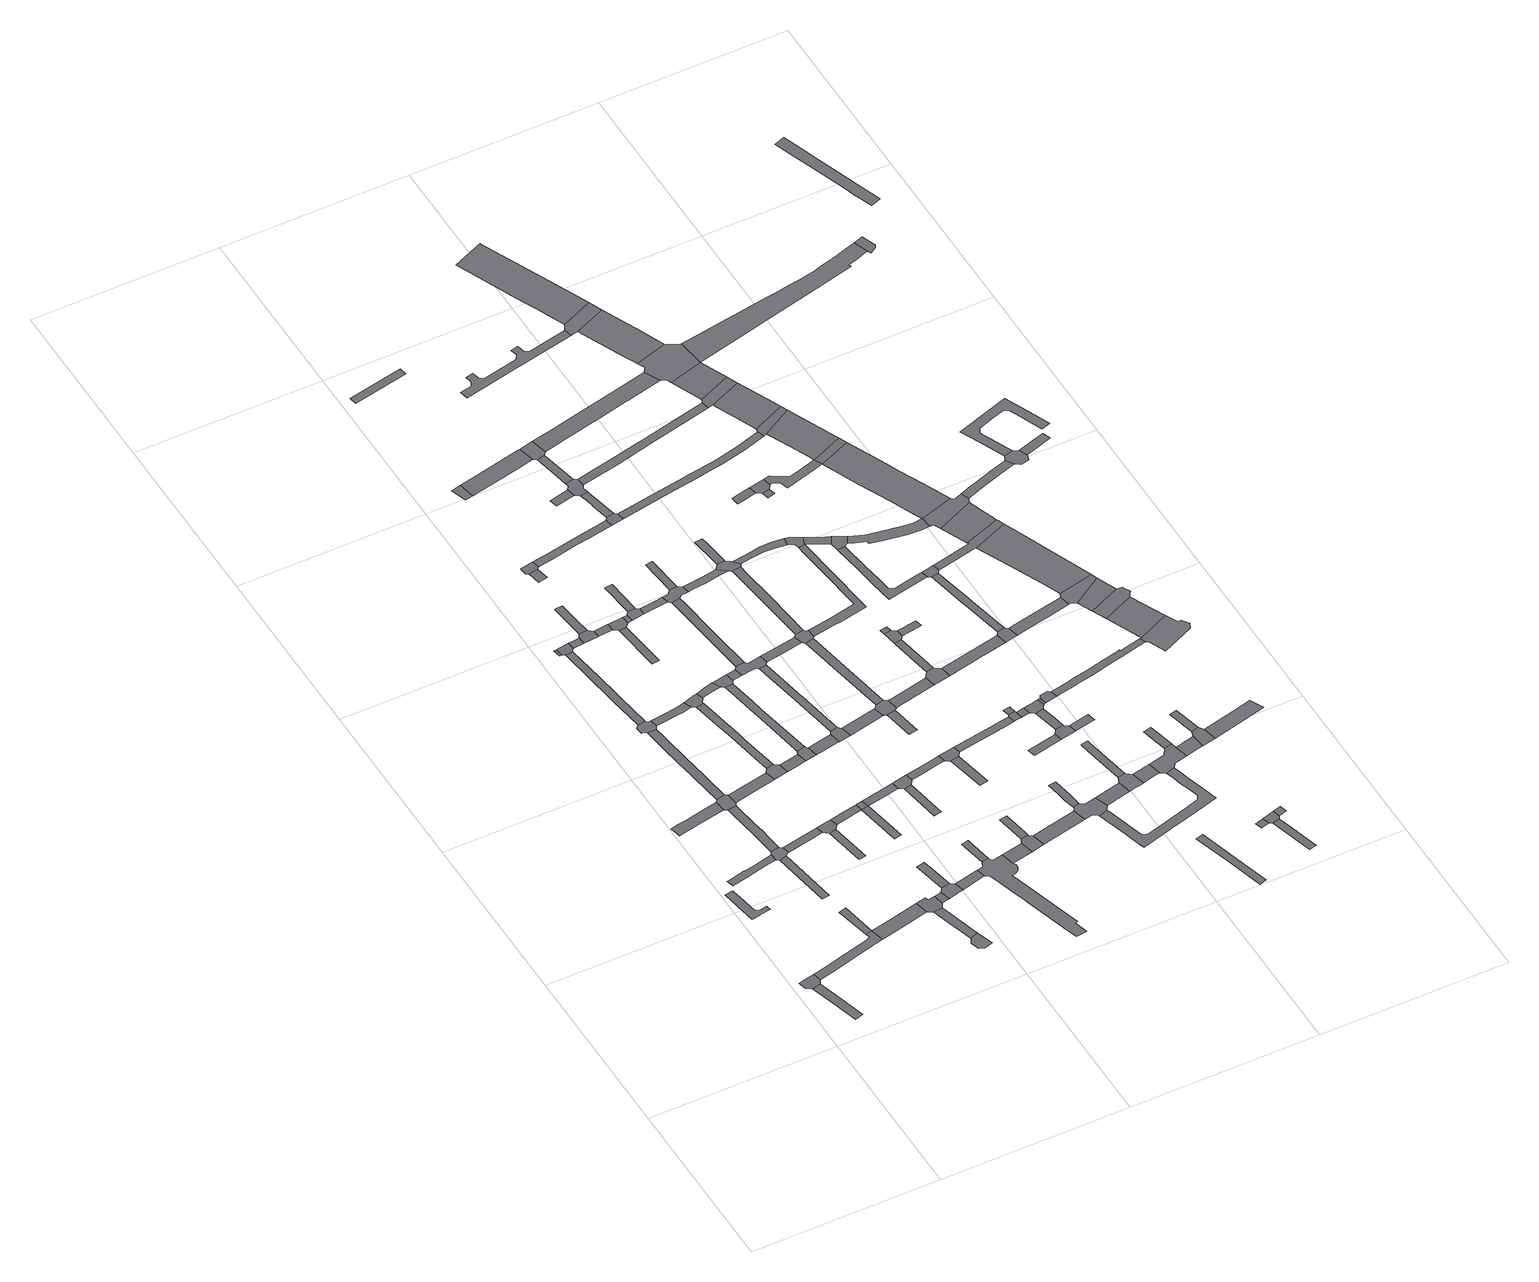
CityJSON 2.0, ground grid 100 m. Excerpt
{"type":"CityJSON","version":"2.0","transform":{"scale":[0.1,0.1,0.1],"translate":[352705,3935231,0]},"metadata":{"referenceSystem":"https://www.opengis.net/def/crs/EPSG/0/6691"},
"CityObjects":{
"road1":{"type":"Road","attributes":{"RoadStructureAttribute.sectionType":"1"},"geometry":[{"type":"MultiSurface","lod":"1","boundaries":[[[0,1,2,3,4,5]]]}]},
"road2":{"type":"Road","geometry":[{"type":"MultiSurface","lod":"1","boundaries":[[[0,5,6,7,8,9,10]]]}]},
"road3":{"type":"Road","attributes":{"RoadStructureAttribute.sectionType":"1"},"geometry":[{"type":"MultiSurface","lod":"1","boundaries":[[[11,12,13,14,15,16,17,18,19,20,21,22,23,24,25,26]]]}]},
"road4":{"type":"Road","geometry":[{"type":"MultiSurface","lod":"1","boundaries":[[[27,28,29,30,31,32,7,6,33,34,35,36,37,38,39,40]]]}]},
"road5":{"type":"Road","attributes":{"RoadStructureAttribute.sectionType":"1"},"geometry":[{"type":"MultiSurface","lod":"1","boundaries":[[[41,42,43,44,45,46,47,48,49,50,51,52,53,54,55,56,57]]]}]},
"road6":{"type":"Road","attributes":{"RoadStructureAttribute.sectionType":"1"},"geometry":[{"type":"MultiSurface","lod":"1","boundaries":[[[58,59,60,61,62,63,64,65,66,67]]]}]},
"road7":{"type":"Road","attributes":{"RoadStructureAttribute.sectionType":"1"},"geometry":[{"type":"MultiSurface","lod":"1","boundaries":[[[40,68,69,27]]]}]},
"road8":{"type":"Road","attributes":{"RoadStructureAttribute.sectionType":"1"},"geometry":[{"type":"MultiSurface","lod":"1","boundaries":[[[70,71,72,73,74,75]]]}]},
"road9":{"type":"Road","geometry":[{"type":"MultiSurface","lod":"1","boundaries":[[[76,77,78,79,80,51,50,70,75]]]}]},
"road10":{"type":"Road","attributes":{"RoadStructureAttribute.sectionType":"1"},"geometry":[{"type":"MultiSurface","lod":"1","boundaries":[[[81,82,80,79,83,84,85,86,87,88]]]}]},
"road11":{"type":"Road","geometry":[{"type":"MultiSurface","lod":"1","boundaries":[[[87,89,90,91,92,93,94,63,62,88]]]}]},
"road12":{"type":"Road","attributes":{"RoadStructureAttribute.sectionType":"1"},"geometry":[{"type":"MultiSurface","lod":"1","boundaries":[[[95,96,97,40,39,98,99,100]]]}]},
"road13":{"type":"Road","attributes":{"RoadStructureAttribute.sectionType":"1"},"geometry":[{"type":"MultiSurface","lod":"1","boundaries":[[[101,102,103,104,105,94,93,106,107,108,109,110]]]}]},
"road14":{"type":"Road","attributes":{"RoadStructureAttribute.sectionType":"1"},"geometry":[{"type":"MultiSurface","lod":"1","boundaries":[[[78,77,111,112,113,114]]]}]},
"road15":{"type":"Road","geometry":[{"type":"MultiSurface","lod":"1","boundaries":[[[115,101,110,116,117,118,119,120,121,122]]]}]},
"road16":{"type":"Road","attributes":{"RoadStructureAttribute.sectionType":"1"},"geometry":[{"type":"MultiSurface","lod":"1","boundaries":[[[123,124,125,126,120,119,127,128,129,130]]]}]},
"road17":{"type":"Road","attributes":{"RoadStructureAttribute.sectionType":"1"},"geometry":[{"type":"MultiSurface","lod":"1","boundaries":[[[131,132,133,134]]]}]},
"road18":{"type":"Road","attributes":{"RoadStructureAttribute.sectionType":"1"},"geometry":[{"type":"MultiSurface","lod":"1","boundaries":[[[135,91,90,136,137,138]]]}]},
"road19":{"type":"Road","geometry":[{"type":"MultiSurface","lod":"1","boundaries":[[[139,140,141,142,143,144,145]]]}]},
"road20":{"type":"Road","attributes":{"RoadStructureAttribute.sectionType":"1"},"geometry":[{"type":"MultiSurface","lod":"1","boundaries":[[[146,147,148,149,139,145]]]}]},
"road21":{"type":"Road","geometry":[{"type":"MultiSurface","lod":"1","boundaries":[[[148,147,150,151,152,153,95,100]]]}]},
"road22":{"type":"Road","geometry":[{"type":"MultiSurface","lod":"1","boundaries":[[[154,155,156,157,131,134,123,130]]]}]},
"road23":{"type":"Road","attributes":{"RoadStructureAttribute.sectionType":"1"},"geometry":[{"type":"MultiSurface","lod":"1","boundaries":[[[158,159,160,161]]]}]},
"road24":{"type":"Road","geometry":[{"type":"MultiSurface","lod":"1","boundaries":[[[162,114,113,161,160,163,164]]]}]},
"road25":{"type":"Road","attributes":{"RoadStructureAttribute.sectionType":"1"},"geometry":[{"type":"MultiSurface","lod":"1","boundaries":[[[165,166,167,168,117,116,169,170,171,172,173]]]}]},
"road26":{"type":"Road","attributes":{"RoadStructureAttribute.sectionType":"1"},"geometry":[{"type":"MultiSurface","lod":"1","boundaries":[[[174,175,176,156,155]]]}]},
"road27":{"type":"Road","attributes":{"RoadStructureAttribute.sectionType":"1"},"geometry":[{"type":"MultiSurface","lod":"1","boundaries":[[[177,151,150,178,179,180]]]}]},
"road28":{"type":"Road","geometry":[{"type":"MultiSurface","lod":"1","boundaries":[[[181,138,137,182,183,184]]]}]},
"road29":{"type":"Road","geometry":[{"type":"MultiSurface","lod":"1","boundaries":[[[180,179,185,186,187,188,189]]]}]},
"road30":{"type":"Road","geometry":[{"type":"MultiSurface","lod":"1","boundaries":[[[190,175,174,191,192,193]]]}]},
"road31":{"type":"Road","attributes":{"RoadStructureAttribute.sectionType":"1"},"geometry":[{"type":"MultiSurface","lod":"1","boundaries":[[[163,194,195,196,197,198,199,200,164]]]}]},
"road32":{"type":"Road","attributes":{"RoadStructureAttribute.sectionType":"1"},"geometry":[{"type":"MultiSurface","lod":"1","boundaries":[[[188,201,202,203,204,189]]]}]},
"road33":{"type":"Road","attributes":{"RoadStructureAttribute.sectionType":"1"},"geometry":[{"type":"MultiSurface","lod":"1","boundaries":[[[205,206,207,208,209,210,211,212,213,214,181,184]]]}]},
"road34":{"type":"Road","attributes":{"RoadStructureAttribute.sectionType":"1"},"geometry":[{"type":"MultiSurface","lod":"1","boundaries":[[[215,216,217,218,190,193]]]}]},
"road35":{"type":"Road","geometry":[{"type":"MultiSurface","lod":"1","boundaries":[[[219,165,173,210,209,220,221,222,223]]]}]},
"road36":{"type":"Road","attributes":{"RoadStructureAttribute.sectionType":"1"},"geometry":[{"type":"MultiSurface","lod":"1","boundaries":[[[182,224,225,226,227,183]]]}]},
"road37":{"type":"Road","attributes":{"RoadStructureAttribute.sectionType":"1"},"geometry":[{"type":"MultiSurface","lod":"1","boundaries":[[[191,228,229,230,231,232,192]]]}]},
"road38":{"type":"Road","attributes":{"RoadStructureAttribute.sectionType":"1"},"geometry":[{"type":"MultiSurface","lod":"1","boundaries":[[[233,234,235,197]]]}]},
"road39":{"type":"Road","geometry":[{"type":"MultiSurface","lod":"1","boundaries":[[[235,236,237,198,197]]]}]},
"road40":{"type":"Road","geometry":[{"type":"MultiSurface","lod":"1","boundaries":[[[238,239,187,186,240,241,242]]]}]},
"road41":{"type":"Road","geometry":[{"type":"MultiSurface","lod":"1","boundaries":[[[243,244,245,246]]]}]},
"road42":{"type":"Road","attributes":{"RoadStructureAttribute.sectionType":"1"},"geometry":[{"type":"MultiSurface","lod":"1","boundaries":[[[247,248,249,250]]]}]},
"road43":{"type":"Road","geometry":[{"type":"MultiSurface","lod":"1","boundaries":[[[251,252,253,254,255,243,246]]]}]},
"road44":{"type":"Road","attributes":{"RoadStructureAttribute.sectionType":"1"},"geometry":[{"type":"MultiSurface","lod":"1","boundaries":[[[222,256,257,258,259,260,261,223]]]}]},
"road45":{"type":"Road","geometry":[{"type":"MultiSurface","lod":"1","boundaries":[[[262,232,231,247,250,263,264]]]}]},
"road46":{"type":"Road","geometry":[{"type":"MultiSurface","lod":"1","boundaries":[[[265,266,267,226,225,268,269]]]}]},
"road47":{"type":"Road","attributes":{"RoadStructureAttribute.sectionType":"1"},"geometry":[{"type":"MultiSurface","lod":"1","boundaries":[[[270,271,272,273,267,266,274,275,276,277,278]]]}]},
"road48":{"type":"Road","attributes":{"RoadStructureAttribute.sectionType":"1"},"geometry":[{"type":"MultiSurface","lod":"1","boundaries":[[[264,263,279,280]]]}]},
"road49":{"type":"Road","attributes":{"RoadStructureAttribute.sectionType":"1"},"geometry":[{"type":"MultiSurface","lod":"1","boundaries":[[[281,282,283,284,285,286,236,235]]]}]},
"road50":{"type":"Road","attributes":{"RoadStructureAttribute.sectionType":"1"},"geometry":[{"type":"MultiSurface","lod":"1","boundaries":[[[241,287,288,289,290,291,292,293,294,295,296,297,298,299,300,301,302,303,304,305,306,307,308,309,310,311,312,313,314,315,316,317,318,319,320,321,322,323,324,325,326,327,328,329,330,331,332,333,334,335,336,337,338,339,340,341,342,343,344,345,346,347,348,349,350,351,352,353,354,355,356,357,358,359,360,361,362,363,242]]]}]},
"road51":{"type":"Road","geometry":[{"type":"MultiSurface","lod":"1","boundaries":[[[258,278,277,364,365,366,259]]]}]},
"road52":{"type":"Road","geometry":[{"type":"MultiSurface","lod":"1","boundaries":[[[361,367,368,369,370,362]]]}]},
"road53":{"type":"Road","geometry":[{"type":"MultiSurface","lod":"1","boundaries":[[[279,371,372,373,374,280]]]}]},
"road54":{"type":"Road","geometry":[{"type":"MultiSurface","lod":"1","boundaries":[[[375,376,377,378]]]}]},
"road55":{"type":"Road","attributes":{"RoadStructureAttribute.sectionType":"1"},"geometry":[{"type":"MultiSurface","lod":"1","boundaries":[[[379,380,381,382,383,265,269]]]}]},
"road56":{"type":"Road","attributes":{"RoadStructureAttribute.sectionType":"1"},"geometry":[{"type":"MultiSurface","lod":"1","boundaries":[[[373,384,385,374]]]}]},
"road57":{"type":"Road","attributes":{"RoadStructureAttribute.sectionType":"1"},"geometry":[{"type":"MultiSurface","lod":"1","boundaries":[[[365,364,386,387]]]}]},
"road58":{"type":"Road","attributes":{"RoadStructureAttribute.sectionType":"1"},"geometry":[{"type":"MultiSurface","lod":"1","boundaries":[[[388,389,390,391]]]}]},
"road59":{"type":"Road","geometry":[{"type":"MultiSurface","lod":"1","boundaries":[[[392,393,394,395,284,283,388,391]]]}]},
"road60":{"type":"Road","attributes":{"RoadStructureAttribute.sectionType":"1"},"geometry":[{"type":"MultiSurface","lod":"1","boundaries":[[[396,372,371,397,398]]]}]},
"road61":{"type":"Road","geometry":[{"type":"MultiSurface","lod":"1","boundaries":[[[399,400,401,382,381,402]]]}]},
"road62":{"type":"Road","attributes":{"RoadStructureAttribute.sectionType":"1"},"geometry":[{"type":"MultiSurface","lod":"1","boundaries":[[[403,404,405,406,407,408,409,410,411,412,413,414,252,251]]]}]},
"road63":{"type":"Road","attributes":{"RoadStructureAttribute.sectionType":"1"},"geometry":[{"type":"MultiSurface","lod":"1","boundaries":[[[357,356,415,416]]]}]},
"road64":{"type":"Road","geometry":[{"type":"MultiSurface","lod":"1","boundaries":[[[386,417,418,419,420,421,422,423,424,425,426,387]]]}]},
"road65":{"type":"Road","attributes":{"RoadStructureAttribute.sectionType":"1"},"geometry":[{"type":"MultiSurface","lod":"1","boundaries":[[[427,428,429,419,418,430,431,432,401,400]]]}]},
"road66":{"type":"Road","attributes":{"RoadStructureAttribute.sectionType":"1"},"geometry":[{"type":"MultiSurface","lod":"1","boundaries":[[[424,433,434,435,436,437,438,439,425]]]}]},
"road67":{"type":"Road","attributes":{"RoadStructureAttribute.sectionType":"1"},"geometry":[{"type":"MultiSurface","lod":"1","boundaries":[[[377,440,441,442,443,444,445,446,447,448,378]]]}]},
"road68":{"type":"Road","geometry":[{"type":"MultiSurface","lod":"1","boundaries":[[[397,437,436,449,450,451,452,453,454,398]]]}]},
"road69":{"type":"Road","geometry":[{"type":"MultiSurface","lod":"1","boundaries":[[[455,456,457,458,416,415]]]}]},
"road70":{"type":"Road","attributes":{"RoadStructureAttribute.sectionType":"1"},"geometry":[{"type":"MultiSurface","lod":"1","boundaries":[[[459,460,461,462,463,394,393,464,465,466,467]]]}]},
"road71":{"type":"Road","attributes":{"RoadStructureAttribute.sectionType":"1"},"geometry":[{"type":"MultiSurface","lod":"1","boundaries":[[[468,469,470,471]]]}]},
"road72":{"type":"Road","attributes":{"RoadStructureAttribute.sectionType":"1"},"geometry":[{"type":"MultiSurface","lod":"1","boundaries":[[[472,473,474,475,458,457]]]}]},
"road73":{"type":"Road","attributes":{"RoadStructureAttribute.sectionType":"1"},"geometry":[{"type":"MultiSurface","lod":"1","boundaries":[[[476,477,478,399,402]]]}]},
"road74":{"type":"Road","attributes":{"RoadStructureAttribute.sectionType":"1"},"geometry":[{"type":"MultiSurface","lod":"1","boundaries":[[[452,479,480,453]]]}]},
"road75":{"type":"Road","attributes":{"RoadStructureAttribute.sectionType":"1"},"geometry":[{"type":"MultiSurface","lod":"1","boundaries":[[[481,482,483,484,485,486]]]}]},
"road76":{"type":"Road","attributes":{"RoadStructureAttribute.sectionType":"1"},"geometry":[{"type":"MultiSurface","lod":"1","boundaries":[[[487,488,489,490,421,420]]]}]},
"road77":{"type":"Road","attributes":{"RoadStructureAttribute.sectionType":"1"},"geometry":[{"type":"MultiSurface","lod":"1","boundaries":[[[491,492,493,494]]]}]},
"road78":{"type":"Road","attributes":{"RoadStructureAttribute.sectionType":"1"},"geometry":[{"type":"MultiSurface","lod":"1","boundaries":[[[495,496,497,498]]]}]},
"road79":{"type":"Road","geometry":[{"type":"MultiSurface","lod":"1","boundaries":[[[466,494,493,499,500,501,467]]]}]},
"road80":{"type":"Road","geometry":[{"type":"MultiSurface","lod":"1","boundaries":[[[502,503,478,477,504,498,497,505,506,507]]]}]},
"road81":{"type":"Road","geometry":[{"type":"MultiSurface","lod":"1","boundaries":[[[508,509,409,408,510,511]]]}]},
"road82":{"type":"Road","attributes":{"RoadStructureAttribute.sectionType":"1"},"geometry":[{"type":"MultiSurface","lod":"1","boundaries":[[[512,513,514,456,455,515,516]]]}]},
"road83":{"type":"Road","attributes":{"RoadStructureAttribute.sectionType":"1"},"geometry":[{"type":"MultiSurface","lod":"1","boundaries":[[[517,518,519,509,508,520,521,522,523]]]}]},
"road84":{"type":"Road","attributes":{"RoadStructureAttribute.sectionType":"1"},"geometry":[{"type":"MultiSurface","lod":"1","boundaries":[[[524,525,451,450,526,527,528,529]]]}]},
"road85":{"type":"Road","geometry":[{"type":"MultiSurface","lod":"1","boundaries":[[[530,531,532,533,481,486,523,522,534,535]]]}]},
"road86":{"type":"Road","attributes":{"RoadStructureAttribute.sectionType":"1"},"geometry":[{"type":"MultiSurface","lod":"1","boundaries":[[[536,537,538,539,540,541,542,502,507]]]}]},
"road87":{"type":"Road","attributes":{"RoadStructureAttribute.sectionType":"1"},"geometry":[{"type":"MultiSurface","lod":"1","boundaries":[[[543,544,532,531,545,546]]]}]},
"road88":{"type":"Road","geometry":[{"type":"MultiSurface","lod":"1","boundaries":[[[547,548,549,445,444,543,546]]]}]},
"road89":{"type":"Road","geometry":[{"type":"MultiSurface","lod":"1","boundaries":[[[550,551,552,553,554,489,488,539,538]]]}]},
"road90":{"type":"Road","attributes":{"RoadStructureAttribute.sectionType":"1"},"geometry":[{"type":"MultiSurface","lod":"1","boundaries":[[[555,556,557,554,553,558,559,560,561,562]]]}]},
"road91":{"type":"Road","geometry":[{"type":"MultiSurface","lod":"1","boundaries":[[[563,564,565,566,567,524,529,562,561,568,569]]]}]},
"road92":{"type":"Road","attributes":{"RoadStructureAttribute.sectionType":"1"},"geometry":[{"type":"MultiSurface","lod":"1","boundaries":[[[570,571,572,573,574,506,505]]]}]},
"road93":{"type":"Road","attributes":{"RoadStructureAttribute.sectionType":"1"},"geometry":[{"type":"MultiSurface","lod":"1","boundaries":[[[575,576,577,578,565,564]]]}]},
"road94":{"type":"Road","attributes":{"RoadStructureAttribute.sectionType":"1"},"geometry":[{"type":"MultiSurface","lod":"1","boundaries":[[[579,580,581,582,583,584,585]]]}]},
"road95":{"type":"Road","geometry":[{"type":"MultiSurface","lod":"1","boundaries":[[[515,586,587,588,589,590,591,592,585,584,593,516]]]}]},
"road96":{"type":"Road","attributes":{"RoadStructureAttribute.sectionType":"1"},"geometry":[{"type":"MultiSurface","lod":"1","boundaries":[[[594,595,596,597,598,500,499,599,600,601,602,603,604]]]}]},
"road97":{"type":"Road","geometry":[{"type":"MultiSurface","lod":"1","boundaries":[[[572,571,605,606,607,608]]]}]},
"road98":{"type":"Road","attributes":{"RoadStructureAttribute.sectionType":"1"},"geometry":[{"type":"MultiSurface","lod":"1","boundaries":[[[609,610,611,612,613,569,568,614,615,616,617]]]}]},
"road99":{"type":"Road","attributes":{"RoadStructureAttribute.sectionType":"1"},"geometry":[{"type":"MultiSurface","lod":"1","boundaries":[[[618,619,620,621,591,590]]]}]},
"road100":{"type":"Road","attributes":{"RoadStructureAttribute.sectionType":"1"},"geometry":[{"type":"MultiSurface","lod":"1","boundaries":[[[622,623,608,607,624,625,626,627]]]}]},
"road101":{"type":"Road","attributes":{"RoadStructureAttribute.sectionType":"1"},"geometry":[{"type":"MultiSurface","lod":"1","boundaries":[[[628,629,630,631]]]}]},
"road102":{"type":"Road","attributes":{"RoadStructureAttribute.sectionType":"1"},"geometry":[{"type":"MultiSurface","lod":"1","boundaries":[[[632,633,634,635]]]}]},
"road103":{"type":"Road","geometry":[{"type":"MultiSurface","lod":"1","boundaries":[[[626,636,637,638,632,635,627]]]}]},
"road104":{"type":"Road","attributes":{"RoadStructureAttribute.sectionType":"1"},"geometry":[{"type":"MultiSurface","lod":"1","boundaries":[[[639,640,641,642,643,644,645,646,551,550,647,648,649,650,651,639,652,653,654,655,656]]]}]},
"road105":{"type":"Road","geometry":[{"type":"MultiSurface","lod":"1","boundaries":[[[657,658,594,604,659,660,661,662]]]}]},
"road106":{"type":"Road","geometry":[{"type":"MultiSurface","lod":"1","boundaries":[[[663,664,658,657]]]}]},
"road107":{"type":"Road","geometry":[{"type":"MultiSurface","lod":"1","boundaries":[[[665,666,667,668,669,670,671,672,673,674,675,676,677,678,679,680,681,682,683,684,685]]]}]},
"road108":{"type":"Road","attributes":{"RoadStructureAttribute.sectionType":"1"},"geometry":[{"type":"MultiSurface","lod":"1","boundaries":[[[686,687,688,689,690,691]]]}]},
"road109":{"type":"Road","attributes":{"RoadStructureAttribute.sectionType":"1"},"geometry":[{"type":"MultiSurface","lod":"1","boundaries":[[[692,693,694,695,696,697,698,699,700,701,702,703,704,705,706,589,588,707,708,709,710,711,712,713,714,715,716,717,718,719,720,721]]]}]},
"road110":{"type":"Road","attributes":{"RoadStructureAttribute.sectionType":"1"},"geometry":[{"type":"MultiSurface","lod":"1","boundaries":[[[661,722,723,724,662]]]}]},
"road111":{"type":"Road","attributes":{"RoadStructureAttribute.sectionType":"1"},"geometry":[{"type":"MultiSurface","lod":"1","boundaries":[[[725,726,727,728,729,730,731,548,547,732,733,734,735,736,737,738]]]}]},
"road112":{"type":"Road","attributes":{"RoadStructureAttribute.sectionType":"1"},"geometry":[{"type":"MultiSurface","lod":"1","boundaries":[[[739,740,741,742,743,530,535,744,745,746,747,748,749]]]}]},
"road113":{"type":"Road","attributes":{"RoadStructureAttribute.sectionType":"1"},"geometry":[{"type":"MultiSurface","lod":"1","boundaries":[[[750,751,638,637]]]}]},
"road114":{"type":"Road","geometry":[{"type":"MultiSurface","lod":"1","boundaries":[[[621,620,752,753,754,755,756,757,758]]]}]},
"road115":{"type":"Road","attributes":{"RoadStructureAttribute.sectionType":"1"},"geometry":[{"type":"MultiSurface","lod":"1","boundaries":[[[510,759,760,761,762,763,764,765,766,767,768,769,770,771,772,511]]]}]},
"road116":{"type":"Road","attributes":{"RoadStructureAttribute.sectionType":"1"},"geometry":[{"type":"MultiSurface","lod":"1","boundaries":[[[757,773,774,775,776,777,778,758]]]}]},
"road117":{"type":"Road","geometry":[{"type":"MultiSurface","lod":"1","boundaries":[[[631,630,779,780,781,782,783]]]}]},
"road118":{"type":"Road","attributes":{"RoadStructureAttribute.sectionType":"1"},"geometry":[{"type":"MultiSurface","lod":"1","boundaries":[[[782,784,785,786,783]]]}]},
"road119":{"type":"Road","geometry":[{"type":"MultiSurface","lod":"1","boundaries":[[[787,788,640,639,656,789,609,617]]]}]},
"road120":{"type":"Road","geometry":[{"type":"MultiSurface","lod":"1","boundaries":[[[790,791,792,793,794,795,796,723,722,786,785]]]}]},
"road121":{"type":"Road","attributes":{"RoadStructureAttribute.sectionType":"1"},"geometry":[{"type":"MultiSurface","lod":"1","boundaries":[[[797,798,799,800,801,802]]]}]},
"road122":{"type":"Road","attributes":{"RoadStructureAttribute.sectionType":"1"},"geometry":[{"type":"MultiSurface","lod":"1","boundaries":[[[803,804,805,806,807,606,605,808,809,810]]]}]},
"road123":{"type":"Road","attributes":{"RoadStructureAttribute.sectionType":"1"},"geometry":[{"type":"MultiSurface","lod":"1","boundaries":[[[792,791,811,812]]]}]},
"road124":{"type":"Road","attributes":{"RoadStructureAttribute.sectionType":"1"},"geometry":[{"type":"MultiSurface","lod":"1","boundaries":[[[755,754,813,814,815]]]}]},
"road125":{"type":"Road","attributes":{"RoadStructureAttribute.sectionType":"1"},"geometry":[{"type":"MultiSurface","lod":"1","boundaries":[[[816,817,818,819,781,780]]]}]},
"road126":{"type":"Road","attributes":{"RoadStructureAttribute.sectionType":"1"},"geometry":[{"type":"MultiSurface","lod":"1","boundaries":[[[811,820,821,822,823,824,812]]]}]},
"road127":{"type":"Road","geometry":[{"type":"MultiSurface","lod":"1","boundaries":[[[825,826,827,828]]]}]},
"road128":{"type":"Road","geometry":[{"type":"MultiSurface","lod":"1","boundaries":[[[829,830,797,802,831,825,828]]]}]},
"road129":{"type":"Road","geometry":[{"type":"MultiSurface","lod":"1","boundaries":[[[832,833,654,653,834,835,836,837]]]}]},
"road130":{"type":"Road","attributes":{"RoadStructureAttribute.sectionType":"1"},"geometry":[{"type":"MultiSurface","lod":"1","boundaries":[[[838,839,840,841,842,843,835,834,844,845,846,847,848]]]}]},
"road131":{"type":"Road","geometry":[{"type":"MultiSurface","lod":"1","boundaries":[[[814,849,692,721,850,851,852,853,854,855,815]]]}]},
"road132":{"type":"Road","attributes":{"RoadStructureAttribute.sectionType":"1"},"geometry":[{"type":"MultiSurface","lod":"1","boundaries":[[[856,857,858,859,860,861]]]}]},
"road133":{"type":"Road","geometry":[{"type":"MultiSurface","lod":"1","boundaries":[[[862,863,864,865,866,803,810]]]}]},
"road134":{"type":"Road","attributes":{"RoadStructureAttribute.sectionType":"1"},"geometry":[{"type":"MultiSurface","lod":"1","boundaries":[[[867,868,869,870,871,872]]]}]},
"road135":{"type":"Road","geometry":[{"type":"MultiSurface","lod":"1","boundaries":[[[861,860,869,868,873,874]]]}]},
"road136":{"type":"Road","attributes":{"RoadStructureAttribute.sectionType":"1"},"geometry":[{"type":"MultiSurface","lod":"1","boundaries":[[[875,876,877,878,879,854,853]]]}]},
"road137":{"type":"Road","attributes":{"RoadStructureAttribute.sectionType":"1"},"geometry":[{"type":"MultiSurface","lod":"1","boundaries":[[[880,881,882,883,884,885,866,865]]]}]},
"road138":{"type":"Road","geometry":[{"type":"MultiSurface","lod":"1","boundaries":[[[883,882,886,887,888,838,848]]]}]},
"road139":{"type":"Road","attributes":{"RoadStructureAttribute.sectionType":"1"},"geometry":[{"type":"MultiSurface","lod":"1","boundaries":[[[889,890,891,892,830,829,893,894,895,896,897]]]}]},
"road140":{"type":"Road","attributes":{"function":"3","RoadStructureAttribute.sectionType":"1"},"geometry":[{"type":"MultiSurface","lod":"1","boundaries":[[[898,899,900,901,902,903,904,905,906]]]}]},
"road141":{"type":"Road","attributes":{"RoadStructureAttribute.sectionType":"1"},"geometry":[{"type":"MultiSurface","lod":"1","boundaries":[[[873,907,908,874]]]}]},
"road142":{"type":"Road","attributes":{"RoadStructureAttribute.sectionType":"1"},"geometry":[{"type":"MultiSurface","lod":"1","boundaries":[[[909,910,852,851,911,912,913]]]}]},
"road143":{"type":"Road","attributes":{"RoadStructureAttribute.sectionType":"1"},"geometry":[{"type":"MultiSurface","lod":"1","boundaries":[[[914,915,916,917,918,919,920,832,837,921,922,923,924,925,926,927,928,929,930,931]]]}]},
"road144":{"type":"Road","geometry":[{"type":"MultiSurface","lod":"1","boundaries":[[[905,932,665,685,933,934,935,906]]]}]},
"road145":{"type":"Road","attributes":{"function":"3","RoadStructureAttribute.sectionType":"1"},"geometry":[{"type":"MultiSurface","lod":"1","boundaries":[[[936,937,938,935,934,939,940,941]]]}]},
"road146":{"type":"Road","attributes":{"RoadStructureAttribute.sectionType":"1"},"geometry":[{"type":"MultiSurface","lod":"1","boundaries":[[[942,943,944,945,946,947,948,949,950,951,952,953,954,955,956,957,822,821,958,959,960,961,962,963,964,965,966,967,968,969,970]]]}]},
"road147":{"type":"Road","geometry":[{"type":"MultiSurface","lod":"1","boundaries":[[[971,972,913,912,973,974]]]}]},
"road148":{"type":"Road","geometry":[{"type":"MultiSurface","lod":"1","boundaries":[[[975,976,977,978,979,936,941,980,725,738]]]}]},
"road149":{"type":"Road","attributes":{"RoadStructureAttribute.sectionType":"1"},"geometry":[{"type":"MultiSurface","lod":"1","boundaries":[[[981,982,983,984,972,971]]]}]},
"road150":{"type":"Road","attributes":{"function":"3","RoadStructureAttribute.sectionType":"1"},"geometry":[{"type":"MultiSurface","lod":"1","boundaries":[[[985,986,978,977]]]}]},
"road151":{"type":"Road","attributes":{"RoadStructureAttribute.sectionType":"1"},"geometry":[{"type":"MultiSurface","lod":"1","boundaries":[[[987,988,864,863,989,990,991,992]]]}]},
"road152":{"type":"Road","geometry":[{"type":"MultiSurface","lod":"1","boundaries":[[[993,994,986,985,995,996,739,749]]]}]},
"road153":{"type":"Road","attributes":{"function":"3","RoadStructureAttribute.sectionType":"1"},"geometry":[{"type":"MultiSurface","lod":"1","boundaries":[[[997,998,999,994,993,1000,1001,1002]]]}]},
"road154":{"type":"Road","geometry":[{"type":"MultiSurface","lod":"1","boundaries":[[[766,765,1003,1004,997,1002]]]}]},
"road155":{"type":"Road","attributes":{"function":"3","RoadStructureAttribute.sectionType":"1"},"geometry":[{"type":"MultiSurface","lod":"1","boundaries":[[[1005,1006,1004,1003,1007,1008,1009,1010,889,1011]]]}]},
"road156":{"type":"Road","geometry":[{"type":"MultiSurface","lod":"1","boundaries":[[[1011,889,897,1012]]]}]},
"road157":{"type":"Road","geometry":[{"type":"MultiSurface","lod":"1","boundaries":[[[1013,1014,1015,1016,1017,1018,1019,1020,1021,1022,887,886]]]}]},
"road158":{"type":"Road","attributes":{"function":"3","RoadStructureAttribute.sectionType":"1"},"geometry":[{"type":"MultiSurface","lod":"1","boundaries":[[[897,1023,1024,1025,1026,1027,914,1028,1029,1030,1031,1032,1012]]]}]},
"road159":{"type":"Road","attributes":{"RoadStructureAttribute.sectionType":"1"},"geometry":[{"type":"MultiSurface","lod":"1","boundaries":[[[973,1033,1034,1035,1036,974]]]}]},
"road160":{"type":"Road","geometry":[{"type":"MultiSurface","lod":"1","boundaries":[[[1037,1038,1039,1040,1041,1042,1028,914,931]]]}]},
"road161":{"type":"Road","attributes":{"function":"3","RoadStructureAttribute.sectionType":"1"},"geometry":[{"type":"MultiSurface","lod":"1","boundaries":[[[1019,1018,1039,1038]]]}]},
"road162":{"type":"Road","attributes":{"function":"3","RoadStructureAttribute.sectionType":"1"},"geometry":[{"type":"MultiSurface","lod":"1","boundaries":[[[1043,1044,1016,1015,1045,1046,1047,1048,1049]]]}]},
"road163":{"type":"Road","geometry":[{"type":"MultiSurface","lod":"1","boundaries":[[[1048,992,991,1050,1051,1052,1049]]]}]},
"road164":{"type":"Road","attributes":{"function":"3","RoadStructureAttribute.sectionType":"1"},"geometry":[{"type":"MultiSurface","lod":"1","boundaries":[[[1052,1051,1053,1054]]]}]},
"road165":{"type":"Road","geometry":[{"type":"MultiSurface","lod":"1","boundaries":[[[1055,1056,1057,1054,1053,1058,1059]]]}]},
"road166":{"type":"Road","attributes":{"function":"3","RoadStructureAttribute.sectionType":"1"},"geometry":[{"type":"MultiSurface","lod":"1","boundaries":[[[1058,1060,1061,1062,1059]]]}]},
"road167":{"type":"Road","geometry":[{"type":"MultiSurface","lod":"1","boundaries":[[[1063,1064,1065,1066,1067,1062,1061,942,970,1068,1069]]]}]},
"road168":{"type":"Road","attributes":{"RoadStructureAttribute.sectionType":"1"},"geometry":[{"type":"MultiSurface","lod":"1","boundaries":[[[1040,1070,1071,1072,1073,1074,1075,1076,1077,1078,1041]]]}]},
"road169":{"type":"Road","attributes":{"RoadStructureAttribute.sectionType":"1"},"geometry":[{"type":"MultiSurface","lod":"1","boundaries":[[[978,1079,1080,1081,1082,1083,1084,1085,1086,1087,1088,1089,1090,1091,1092,1093,1094,1095,1096,1097,1098,1099,1100,1101,1102,1103,979]]]}]},
"road170":{"type":"Road","geometry":[{"type":"MultiSurface","lod":"1","boundaries":[[[1104,1105,1106,1107,1074,1073,1108,1109]]]}]},
"road171":{"type":"Road","attributes":{"RoadStructureAttribute.sectionType":"1"},"geometry":[{"type":"MultiSurface","lod":"1","boundaries":[[[1110,1111,1112,1113,1114,1115,1116,1107,1106,1117,1118,1119,1120,1121,1122,1123,1124,1125]]]}]},
"road172":{"type":"Road","attributes":{"RoadStructureAttribute.sectionType":"1"},"geometry":[{"type":"MultiSurface","lod":"1","boundaries":[[[1126,1127,1128,1129,1130,1131,1132,1133,1105,1104]]]}]},
"road173":{"type":"Road","geometry":[{"type":"MultiSurface","lod":"1","boundaries":[[[1134,1135,1136,1088,1087,1137]]]}]},
"road174":{"type":"Road","attributes":{"RoadStructureAttribute.sectionType":"1"},"geometry":[{"type":"MultiSurface","lod":"1","boundaries":[[[1138,1139,1140,1141,1142,1143,1144,1145,1146,1147,1148,1149,1150]]]}]}
},
"vertices":[
[79,388,0],[119,253,0],[159,115,0],[204,128,0],[164,265,0],[125,399,0],
[140,424,0],[129,470,0],[84,459,0],[42,449,0],[53,404,0],
[21,1119,0],[34,1040,0],[35,1033,0],[53,925,0],[97,932,0],[103,933,0],[158,942,0],[153,967,0],[109,960,0],[98,966,0],[91,970,0],[79,1043,0],[78,1050,0],[65,1130,0],[64,1133,0],[20,1126,0],
[470,585,0],[476,562,0],[455,553,0],[409,541,0],[257,501,0],[199,486,0],[211,441,0],[430,498,0],[436,499,0],[468,508,0],[486,512,0],[487,512,0],[520,520,0],[504,593,0],
[81,1162,0],[88,1163,0],[99,1166,0],[100,1166,0],[159,1179,0],[166,1180,0],[250,1199,0],[256,1200,0],[280,1205,0],[336,1217,0],[333,1255,0],[232,1233,0],[172,1221,0],[172,1223,0],[91,1205,0],[82,1203,0],[72,1201,0],
[21,1570,0],[34,1573,0],[103,1587,0],[149,1597,0],[281,1624,0],[275,1684,0],[198,1668,0],[90,1646,0],[45,1637,0],[8,1629,0],
[469,784,0],[429,772,0],
[352,1206,0],[360,1157,0],[402,888,0],[442,894,0],[405,1130,0],[391,1216,0],
[402,1230,0],[411,1232,0],[403,1271,0],[388,1284,0],[343,1274,0],
[320,1459,0],[322,1442,0],[377,1368,0],[374,1406,0],[367,1451,0],[365,1465,0],[344,1617,0],[299,1612,0],
[350,1632,0],[352,1637,0],[346,1697,0],[342,1701,0],[331,1710,0],[286,1696,0],
[772,654,0],[617,619,0],[588,612,0],[560,529,0],[633,546,0],[788,581,0],
[214,2238,0],[228,2130,0],[248,1977,0],[249,1968,0],[275,1781,0],[314,1839,0],[296,1974,0],[294,1984,0],[267,2186,0],[260,2239,0],
[534,1257,0],[554,1261,0],[612,1273,0],[604,1311,0],
[198,2250,0],[271,2258,0],[265,2299,0],[256,2297,0],[239,2309,0],[201,2306,0],[185,2289,0],[189,2249,0],
[126,2870,0],[152,2671,0],[169,2540,0],[175,2493,0],[215,2500,0],[211,2532,0],[192,2678,0],[165,2875,0],
[103,2923,0],[91,2921,0],[99,2878,0],[109,2880,0],
[434,1716,0],[446,1656,0],[584,1686,0],[572,1744,0],
[885,328,0],[870,300,0],[885,255,0],[911,242,0],[956,255,0],[944,297,0],[928,348,0],
[886,494,0],[863,572,0],[815,565,0],[836,495,0],
[877,598,0],[868,654,0],[831,646,0],[826,667,0],
[165,2879,0],[176,2892,0],[172,2932,0],[162,2931,0],
[677,1035,0],[716,1042,0],[678,1262,0],[639,1251,0],
[669,1325,0],[695,1286,0],[686,1328,0],
[456,2333,0],[419,2321,0],[394,2318,0],[354,2312,0],[322,2266,0],[400,2277,0],[425,2278,0],[451,2285,0],[473,2291,0],
[236,2898,0],[234,2939,0],[220,2937,0],
[883,657,0],[897,603,0],[920,608,0],[907,663,0],
[588,1769,0],[660,1702,0],[651,1760,0],[627,1777,0],
[979,623,0],[1006,629,0],[993,681,0],[968,697,0],[924,688,0],
[249,2964,0],[319,2907,0],[315,2947,0],[291,2965,0],
[699,1287,0],[773,1302,0],[812,1310,0],[844,1316,0],[837,1360,0],[827,1358,0],[748,1342,0],
[949,794,0],[933,874,0],[889,865,0],[896,827,0],
[622,1806,0],[588,1990,0],[581,2033,0],[562,2138,0],[535,2285,0],[496,2278,0],[522,2131,0],[542,2024,0],[549,1983,0],[573,1851,0],
[280,3049,0],[266,3163,0],[242,3161,0],[226,3160,0],
[526,2354,0],[533,2292,0],[544,2310,0],[548,2318,0],[537,2357,0],
[721,1714,0],[770,1724,0],[758,1780,0],[668,1763,0],
[321,2907,0],[326,2908,0],[328,2908,0],[397,2914,0],[393,2954,0],
[888,1077,0],[927,1084,0],[883,1324,0],
[872,1367,0],[844,1361,0],
[1091,704,0],[1078,701,0],[1055,641,0],[1135,661,0],[1124,711,0],
[232,3422,0],[244,3352,0],[294,3361,0],[282,3430,0],
[422,2894,0],[451,2629,0],[491,2633,0],[461,2898,0],
[290,3442,0],[284,3483,0],[270,3480,0],[214,3471,0],[220,3431,0],
[596,2331,0],[611,2334,0],[656,2342,0],[634,2386,0],[586,2372,0],[578,2369,0],
[403,2956,0],[480,2921,0],[476,2962,0],
[823,1796,0],[809,1808,0],[767,1800,0],[805,1731,0],[831,1737,0],
[688,2251,0],[712,2114,0],[721,2064,0],[765,1816,0],[761,2072,0],[752,2123,0],[740,2195,0],[716,2335,0],[673,2330,0],
[507,2925,0],[501,2965,0],
[985,1345,0],[1056,1360,0],[1061,1361,0],[1052,1403,0],[962,1385,0],[950,1383,0],
[1161,646,0],[1178,587,0],[1207,490,0],[1212,473,0],[1226,424,0],[1229,413,0],[1231,408,0],[1291,203,0],[1294,192,0],[1296,186,0],[1300,170,0],[1302,170,0],[1308,149,0],[1320,107,0],[1378,114,0],[1358,187,0],[1372,191,0],[1364,220,0],[1285,489,0],[1252,601,0],[1250,609,0],[1252,608,0],[1254,608,0],[1256,608,0],[1258,607,0],[1260,607,0],[1262,607,0],[1264,608,0],[1266,608,0],[1268,608,0],[1270,609,0],[1272,609,0],[1274,610,0],[1276,611,0],[1277,612,0],[1279,613,0],[1281,614,0],[1282,615,0],[1284,616,0],[1286,617,0],[1287,619,0],[1289,620,0],[1290,621,0],[1291,623,0],[1292,625,0],[1293,626,0],[1294,628,0],[1295,630,0],[1296,632,0],[1297,633,0],[1298,635,0],[1298,637,0],[1299,639,0],[1299,641,0],[1299,643,0],[1299,645,0],[1299,647,0],[1299,649,0],[1299,651,0],[1299,653,0],[1299,655,0],[1298,657,0],[1298,659,0],[1297,661,0],[1296,663,0],[1296,665,0],[1295,666,0],[1294,668,0],[1293,670,0],[1291,671,0],[1275,745,0],[1240,737,0],[1225,733,0],[1209,744,0],[1207,754,0],[1172,748,0],[1158,718,0],
[725,2353,0],[717,2399,0],[648,2387,0],
[1189,864,0],[1182,903,0],[1143,895,0],[1148,871,0],
[573,2935,0],[574,2975,0],[556,2989,0],[517,2987,0],
[179,4077,0],[207,3991,0],[248,3999,0],[230,4088,0],
[872,1744,0],[954,1760,0],[967,1762,0],[955,1822,0],[866,1804,0],
[537,3177,0],[497,3174,0],
[778,2362,0],[770,2408,0],
[1085,1344,0],[1121,1122,0],[1161,1129,0],[1125,1352,0],
[1140,1375,0],[1144,1381,0],[1136,1420,0],[1091,1411,0],
[657,2985,0],[709,2952,0],[702,2991,0],
[1019,1835,0],[1004,1850,0],[965,1842,0],[1034,1775,0],
[302,3444,0],[372,3456,0],[522,3486,0],[587,3497,0],[587,3498,0],[723,3521,0],[716,3561,0],[534,3529,0],[513,3525,0],[402,3503,0],[385,3500,0],[365,3496,0],
[1406,697,0],[1390,770,0],
[855,2374,0],[872,2363,0],[911,2370,0],[923,2385,0],[915,2432,0],[900,2430,0],[843,2420,0],[829,2433,0],[783,2427,0],[784,2424,0],
[996,1892,0],[958,2106,0],[958,2108,0],[880,2317,0],[919,2101,0],[919,2098,0],
[805,2643,0],[799,2699,0],[774,2909,0],[770,2947,0],[724,2938,0],[753,2693,0],[761,2622,0],
[273,4004,0],[337,4018,0],[367,4024,0],[502,4054,0],[609,4078,0],[587,4166,0],[570,4162,0],[375,4119,0],[321,4107,0],
[783,2961,0],[824,2967,0],[818,3006,0],[795,3024,0],[756,3019,0],[736,2996,0],
[1476,713,0],[1460,786,0],[1442,800,0],[1403,794,0],
[1295,1452,0],[1289,1451,0],[1265,1446,0],[1181,1429,0],[1176,1428,0],[1215,1395,0],[1273,1407,0],[1335,1419,0],[1327,1459,0],
[361,4855,0],[353,4897,0],[56,4836,0],[64,4795,0],
[1439,819,0],[1415,961,0],[1375,954,0],[1397,827,0],
[1211,1812,0],[1230,1816,0],[1213,1876,0],
[773,3222,0],[736,3218,0],
[654,3823,0],[557,3801,0],[548,3799,0],[558,3755,0],[566,3756,0],[663,3778,0],
[1015,2401,0],[1128,2420,0],[1115,2464,0],[1005,2447,0],
[1404,1196,0],[1450,1206,0],[1407,1411,0],[1361,1403,0],
[1275,1650,0],[1322,1658,0],[1293,1819,0],[1248,1811,0],
[1424,1436,0],[1417,1476,0],[1385,1470,0],
[1233,1894,0],[1220,1877,0],[1238,1814,0],[1305,1831,0],[1297,1892,0],[1277,1903,0],
[767,3585,0],[727,3579,0],[789,3533,0],[784,3574,0],
[1702,840,0],[1693,838,0],[1534,802,0],[1724,768,0],[1704,841,0],
[690,3757,0],[705,3686,0],[707,3676,0],[747,3684,0],[731,3759,0],[729,3769,0],[689,3761,0],
[1009,3036,0],[931,3021,0],[848,2970,0],[920,2979,0],[1007,2993,0],[1053,3000,0],
[728,3862,0],[711,3873,0],[667,3864,0],[670,3847,0],[723,3800,0],[734,3819,0],
[1238,2126,0],[1233,2157,0],[1186,2418,0],[1141,2408,0],[1150,2358,0],[1188,2149,0],[1193,2119,0],
[627,4065,0],[655,3926,0],[697,3940,0],[669,4077,0],
[682,4095,0],[662,4183,0],[595,4168,0],
[1195,2431,0],[1191,2477,0],[1188,2476,0],[1172,2487,0],[1128,2480,0],
[1082,2889,0],[1096,2765,0],[1099,2733,0],[1146,2740,0],[1143,2767,0],[1122,2944,0],[1116,2995,0],[1070,2989,0],
[1091,3049,0],[1070,3065,0],[1029,3059,0],[1018,3046,0],[1014,3041,0],[1126,3011,0],[1099,3043,0],
[1430,1859,0],[1534,1881,0],[1521,1940,0],[1419,1918,0],[1319,1897,0],
[1052,3212,0],[1048,3243,0],[1006,3238,0],[1026,3085,0],
[1740,937,0],[1723,1050,0],[1684,1044,0],[1695,970,0],[1702,922,0],[1715,865,0],[1749,873,0],
[1768,778,0],[1794,763,0],[1796,756,0],[1843,773,0],[1858,799,0],[1832,869,0],[1774,856,0],[1718,854,0],
[1737,1532,0],[1667,1519,0],[1662,1518,0],[1442,1480,0],[1435,1479,0],[1425,1436,0],[1521,1453,0],[1653,1476,0],[1659,1477,0],[1675,1479,0],[1745,1492,0],
[1626,1900,0],[1615,1960,0],[1582,1982,0],[1543,1973,0],
[1383,3062,0],[1324,3070,0],[1315,3069,0],[1252,3066,0],[1208,3059,0],[1179,3019,0],[1258,3032,0],[1311,3026,0],[1377,3019,0],
[1903,809,0],[1911,811,0],[1995,831,0],[1978,903,0],
[1504,2204,0],[1528,2061,0],[1564,2089,0],[1543,2210,0],[1542,2216,0],[1503,2210,0],
[1711,1294,0],[1720,1250,0],[1880,1283,0],[1871,1327,0],
[1527,2293,0],[1523,2322,0],[1485,2317,0],[1490,2287,0],
[1557,2236,0],[1558,2236,0],[1552,2276,0],
[1448,2983,0],[1414,2979,0],[1419,2927,0],[1439,2744,0],[1457,2580,0],[1463,2528,0],[1344,2503,0],[1309,2496,0],[1316,2451,0],[1351,2455,0],[1501,2484,0],[1496,2538,0],[1474,2740,0],[1555,2929,0],[1559,2927,0],[1581,2970,0],[1559,2981,0],[1466,3028,0],
[1778,1549,0],[1742,1542,0],[1757,1495,0],[1763,1496,0],[1787,1500,0],[1780,1540,0],
[1771,1587,0],[1735,1580,0],
[1146,4756,0],[937,4712,0],[912,4729,0],[904,4767,0],[865,4759,0],[873,4720,0],[856,4695,0],[814,4687,0],[803,4684,0],[783,4680,0],[668,4656,0],[643,4672,0],[635,4710,0],[596,4702,0],[603,4664,0],[587,4639,0],[526,4626,0],[535,4582,0],[832,4644,0],[866,4651,0],[1155,4712,0],
[2211,225,0],[2155,419,0],[2116,407,0],[2173,214,0],[2234,3,0],[2272,14,0],
[2202,854,0],[2204,847,0],[2216,806,0],[2227,766,0],[2241,718,0],[2258,657,0],[2247,636,0],[2243,630,0],[2162,607,0],[2073,582,0],[2043,573,0],[1931,541,0],[1919,548,0],[1905,556,0],[1851,746,0],[1844,588,0],[1872,489,0],[1874,482,0],[1877,473,0],[1907,482,0],[2040,520,0],[2087,534,0],[2205,567,0],[2326,602,0],[2324,607,0],[2292,720,0],[2275,781,0],[2261,832,0],[2253,860,0],[2250,868,0],
[1832,1509,0],[1825,1549,0],[1786,1541,0],
[1338,4336,0],[1272,4321,0],[1153,4294,0],[988,4257,0],[958,4250,0],[764,4206,0],[738,4200,0],[779,4117,0],[798,4121,0],[970,4160,0],[1022,4172,0],[1173,4207,0],[1185,4210,0],[1376,4253,0],
[1478,4032,0],[1286,3987,0],[1108,3946,0],[1097,3944,0],[941,3907,0],[950,3864,0],[1079,3895,0],[1108,3901,0],[1122,3905,0],[1296,3945,0],[1486,3989,0],
[1667,2255,0],[1660,2295,0],
[2026,838,0],[2054,845,0],[2078,850,0],[2061,923,0],[2056,926,0],[2031,944,0],[1992,936,0],
[1035,3576,0],[1130,3591,0],[1217,3606,0],[1287,3618,0],[1364,3631,0],[1499,3662,0],[1625,3703,0],[1612,3741,0],[1487,3701,0],[1355,3670,0],[1260,3654,0],[1205,3645,0],[1138,3634,0],[1029,3616,0],
[1991,1168,0],[1986,1197,0],[1982,1216,0],[1957,1211,0],[1943,1209,0],[1951,1160,0],
[1942,1296,0],[1966,1301,0],[1956,1345,0],[1931,1362,0],[1887,1353,0],
[1919,1422,0],[1902,1501,0],[1857,1492,0],
[1389,3015,0],[1411,3005,0],[1406,3059,0],
[1904,1504,0],[1918,1527,0],[1909,1566,0],[1896,1563,0],[1893,1562,0],[1889,1561,0],[1857,1555,0],
[1402,3434,0],[1331,3419,0],[1298,3412,0],[1305,3367,0],[1330,3372,0],[1412,3389,0],
[1946,2029,0],[1836,2006,0],[1812,2001,0],[1770,1992,0],[1731,1984,0],[1823,1942,0],[1849,1948,0],[1958,1970,0],
[1931,1529,0],[1922,1568,0],
[2153,868,0],[2175,873,0],[2159,945,0],
[2069,1322,0],[2077,1324,0],[2070,1356,0],[2068,1368,0],
[1985,1541,0],[1997,1543,0],[1988,1583,0],[1975,1593,0],[1932,1586,0],
[1438,3372,0],[1447,3335,0],[1486,3344,0],[1477,3381,0],
[1495,3406,0],[1486,3451,0],[1438,3374,0],
[1647,2937,0],[1613,2954,0],[1566,2878,0],[1605,2883,0],[1622,2894,0],[1625,2896,0],
[1838,2562,0],[1810,2556,0],[1677,2529,0],[1650,2545,0],[1641,2614,0],[1626,2723,0],[1586,2727,0],[1602,2600,0],[1619,2476,0],[1804,2514,0],[1846,2523,0],
[2201,857,0],[2266,894,0],[2339,911,0],[2322,984,0],[2316,1012,0],[2272,1001,0],[2250,966,0],
[2420,368,0],[2406,364,0],[2418,326,0],[2455,336,0],[2462,338,0],[2450,377,0],
[1992,1977,0],[2028,1984,0],[2015,2045,0],[1998,2056,0],[1959,2048,0],
[2542,256,0],[2518,340,0],[2479,329,0],[2485,308,0],[2546,95,0],[2585,105,0],
[2527,358,0],[2516,396,0],
[2300,1082,0],[2283,1155,0],[2277,1154,0],[2239,1145,0],[2259,1059,0],
[1952,2280,0],[1946,2310,0],[1902,2520,0],[1863,2512,0],[1906,2303,0],[1912,2273,0],
[1914,2537,0],[1905,2576,0],[1872,2569,0],
[1755,3452,0],[1660,3424,0],[1605,3409,0],[1521,3459,0],[1513,3411,0],[1545,3392,0],[1558,3347,0],[1728,3397,0],[1773,3410,0],
[1219,5117,0],[1074,5446,0],[1074,5447,0],[909,5375,0],[1052,5048,0],[1116,4902,0],[1117,4900,0],[1164,4792,0],[1330,4864,0],
[2572,371,0],[2560,409,0],
[2370,995,0],[2347,989,0],[2408,927,0],[2435,933,0],[2426,1008,0],
[2009,2873,0],[1962,2867,0],[1960,2867,0],[1907,2871,0],[1788,2892,0],[1726,2904,0],[1674,2923,0],[1656,2880,0],[1657,2880,0],[1714,2861,0],[1714,2858,0],[1715,2845,0],[1775,2833,0],[1901,2811,0],[1916,2810,0],[1964,2807,0],[2002,2810,0],[2014,2810,0],
[1156,4776,0],[1180,4717,0],[1195,4720,0],[1361,4793,0],
[1508,4455,0],[1461,4565,0],[1453,4583,0],[1304,4473,0],[1328,4422,0],[1336,4404,0],
[2521,1695,0],[2499,1689,0],[2493,1688,0],[2399,1666,0],[2398,1669,0],[2397,1673,0],[2391,1672,0],[2312,1653,0],[2306,1652,0],[2230,1634,0],[2224,1633,0],[2198,1627,0],[2150,1617,0],[2145,1616,0],[2115,1610,0],[2078,1602,0],[2006,1545,0],[2029,1550,0],[2077,1560,0],[2123,1570,0],[2129,1571,0],[2207,1588,0],[2266,1601,0],[2272,1603,0],[2374,1627,0],[2380,1628,0],[2490,1654,0],[2497,1656,0],[2529,1663,0],
[2475,1051,0],[2436,1042,0],[2509,949,0],[2492,1024,0],
[1379,4254,0],[1407,4240,0],[1416,4218,0],[1596,4271,0],[1578,4418,0],[1355,4362,0],
[2468,1081,0],[2439,1197,0],[2401,1188,0],[2434,1051,0],
[1486,4052,0],[1659,4127,0],
[2200,2084,0],[2092,2061,0],[2090,1998,0],[2213,2023,0],[2337,2051,0],[2324,2109,0],
[1515,3996,0],[1684,4070,0],[1486,4051,0],[1481,4040,0],
[1787,3836,0],[1767,3881,0],[1701,4031,0],[1579,3848,0],[1579,3847,0],[1616,3761,0],
[1640,3709,0],[1802,3801,0],
[1918,3535,0],[1823,3752,0],[1652,3684,0],[1716,3544,0],[1728,3519,0],[1742,3484,0],[1923,3525,0],
[1942,3481,0],
[1938,2542,0],[2129,2582,0],[2137,2584,0],[2325,2660,0],[2312,2693,0],[2309,2700,0],[2116,2631,0],[2121,2621,0],[2113,2620,0],[1913,2578,0],
[1789,3372,0],[1812,3318,0],[1862,3207,0],[1934,3046,0],[1993,2910,0],[2186,2926,0],[2121,3074,0],[2065,3202,0],[2034,3272,0],[2033,3273,0],
[2611,973,0],[2805,1021,0],[2770,1091,0],[2666,1066,0],
[2036,2812,0],[2052,2774,0],[2252,2863,0],[2262,2886,0],[2246,2930,0],[2205,2914,0],
[2409,2452,0],[2360,2573,0],[2177,2493,0],[2233,2368,0],[2293,2233,0],[2336,2134,0],[2521,2174,0],
[2349,2054,0],[2375,2040,0],[2533,2143,0],
[2410,1961,0],[2578,2036,0],
[2619,1980,0],[2629,1990,0],[2607,2029,0],[2444,1885,0],[2607,1958,0],
[2524,1704,0],[2528,1696,0],[2694,1774,0],
[2755,1641,0],[2767,1670,0],[2770,1672,0],[2745,1709,0],[2723,1711,0],[2546,1654,0],[2585,1566,0],
[2324,2910,0],[2358,2921,0],[2474,2960,0],[2555,2985,0],[2530,3025,0],[2523,3023,0],[2460,3003,0],[2337,2962,0],[2309,2953,0],
[1913,4347,0],[2007,4369,0],[2203,4416,0],[2261,4430,0],[2490,4485,0],[2514,4492,0],[2508,4506,0],[2555,4519,0],[2629,4546,0],[2600,4621,0],[2548,4605,0],[2497,4589,0],[2463,4579,0],[2446,4573,0],[2394,4560,0],[2342,4546,0],[2290,4534,0],[2272,4532,0],[2237,4525,0],[2222,4523,0],[2200,4519,0],[2119,4506,0],[2073,4498,0],[1882,4468,0],[1683,4436,0],
[2637,3010,0],[2619,3053,0],[2592,3065,0],[2542,3052,0],[2583,2968,0],[2628,2978,0],
[2829,3143,0],[2792,3230,0],[2775,3269,0],[2724,3387,0],[2607,3348,0],[2437,3292,0],[2482,3190,0],[2538,3188,0],[2514,3242,0],[2527,3269,0],[2619,3300,0],[2677,3319,0],[2704,3307,0],[2733,3241,0],[2744,3215,0],[2781,3127,0],
[2722,3036,0],[2772,3052,0],[2784,3056,0],[2769,3100,0],[2764,3098,0],[2756,3095,0],[2701,3078,0],[2631,3056,0],
[2672,4547,0],[2680,4565,0],[2652,4639,0],[2638,4525,0],
[2589,5369,0],[2640,5225,0],[2659,5172,0],[2733,4962,0],[2754,4901,0],[2766,4868,0],[2790,4801,0],[2846,4821,0],[2799,4955,0],[2789,4982,0],[2716,5192,0],[2703,5228,0],[2646,5389,0]
]}
